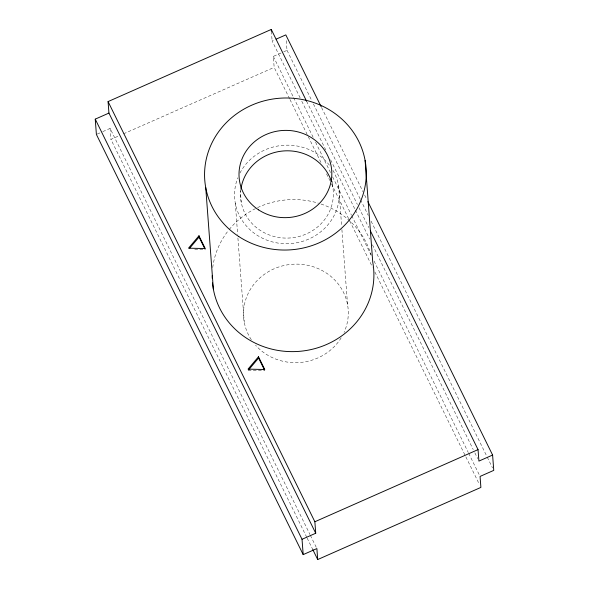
<?xml version="1.0" encoding="UTF-8"?>
<svg xmlns="http://www.w3.org/2000/svg" width="589" height="589" viewBox="0 0 589 589"><rect width="100%" height="100%" fill="white"/><g stroke="black" fill="none" stroke-linecap="round" stroke-linejoin="round"><path stroke-width="0.44" stroke-dasharray="2.94 2.21" d="M300.154 97.899L272.118 40.943L274.54 39.875M97.2 134.108L102.037 131.973M102.839 131.612L110.091 128.409L309.976 534.532M289.597 98.738L274.165 67.382L273.333 56.397L283 52.126M283.81 51.766L287.027 50.345L286.099 38.528M306.736 537.264L110.916 139.394L118.485 136.052M123.535 133.821L274.165 67.382M194.76 249.596L205.333 249.817M248.131 370.415L264.859 370.768M321.565 107.529L363.008 191.727M364.628 195.033L366.66 199.156M287.027 50.345L311.802 100.682M313.429 103.981L360.137 198.883M360.542 199.708L368.258 215.383M371.099 221.162L486.853 456.342M487.258 457.167L492.537 467.902M306.604 101.264L357.383 204.449M359.01 207.748L368.758 227.56M301.782 101.205L325.746 149.908M330.62 159.81L354.998 209.338M355.403 210.163L369.627 239.053M372.469 244.833L473.225 449.547M474.852 452.845L477.694 458.625M273.333 56.397L293.234 96.832M293.646 97.656L313.134 137.266M315.571 142.221L330.606 172.754M332.63 176.877L351.316 214.838M351.721 215.662L371.217 255.273M374.059 261.045L468.284 452.499M468.689 453.324L479.255 474.778M290.002 99.563L307.87 135.875M308.275 136.7L321.277 163.101M326.556 173.829L329.803 180.433M331.43 183.731L349.299 220.043M349.704 220.868L372.447 267.082M374.884 272.03L465.457 456.055M465.862 456.88L479.262 484.106M310.381 535.357L316.47 547.741M307.141 538.088L312.833 549.647M338.601 185.66L341.635 225.918M341.907 229.577L347.547 304.609M332.299 181.331L332.704 186.661M271.389 31.217L272.118 40.943M240.268 189.798L241.203 202.233M235.305 203.242L237.639 234.348M237.919 238.008L244.244 322.19M110.091 128.409L110.916 139.394M251.326 339.713A52.421 49.262 -4.3 0 1 292.019 264.292A52.421 49.262 -4.3 0 1 344.05 332.424M341.156 337.843A52.421 49.262 -4.3 0 1 255.604 345.257M212.739 267.546A80.884 76.003 -4.3 0 1 228.65 230.196M229.209 229.504A80.884 76.003 -4.3 0 1 256.745 207.983M257.57 207.593A80.884 76.003 -4.3 0 1 318.465 203.198M321.049 204.03A80.884 76.003 -4.3 0 1 371.085 255M332.91 170.361A52.421 49.262 -4.3 0 1 290.826 243.559A52.421 49.262 -4.3 0 1 237.787 177.819M239.951 173.063A52.421 49.262 -4.3 0 1 330.009 165.98M332.144 184.099A46.435 43.63 -4.3 0 1 290.163 237.963A46.435 43.63 -4.3 0 1 240.732 190.858"/><path stroke-width="0.88" d="M198.964 235.806L188.502 248.19L205.23 248.543L198.964 235.806L199.06 237.087L204.935 249.022M189.761 248.087L199.06 237.087M258.497 356.765L248.035 369.141L264.763 369.494L258.497 356.765L258.593 358.038L264.468 369.973M248.713 369.73L258.593 358.038M367.882 201.637L492.603 455.047L493.759 470.375L480.064 476.427L480.889 487.412L317.707 559.55L316.882 548.565L303.188 554.617L302.032 539.296L315.726 533.244L108.936 113.081L108.074 101.588L271.257 29.45L306.604 101.264M303.188 554.617L96.397 134.461L95.241 119.14L108.936 113.081M276.145 39.161L285.812 34.891L321.16 106.705M315.726 533.244L314.865 521.751L478.047 449.606L370.385 230.859M492.603 455.047L478.909 461.099L478.047 449.606M108.074 101.588L314.865 521.751M312.833 549.647L317.707 559.55M95.241 119.14L302.032 539.296M365.106 160.458L372.741 262.039A80.884 76.003 -4.3 0 1 303.416 350.911A80.884 76.003 -4.3 0 1 212.504 282.904M271.257 29.45L271.389 31.217M205.73 187.582L213.365 289.162M212.231 278.369A80.884 76.003 -4.3 0 1 212.202 275.645M240.938 189.121A46.435 43.63 -4.3 0 1 283.265 150.975A46.435 43.63 -4.3 0 1 331.423 181.545M238.744 236.506A80.884 76.003 -4.3 0 0 365.931 180.278A80.884 76.003 -4.3 0 0 251.577 105.262A80.884 76.003 -4.3 0 0 238.744 236.506M258.623 209.89A46.435 43.63 -4.3 0 0 331.636 177.613A46.435 43.63 -4.3 0 0 265.992 134.55A46.435 43.63 -4.3 0 0 258.623 209.89"/></g></svg>
